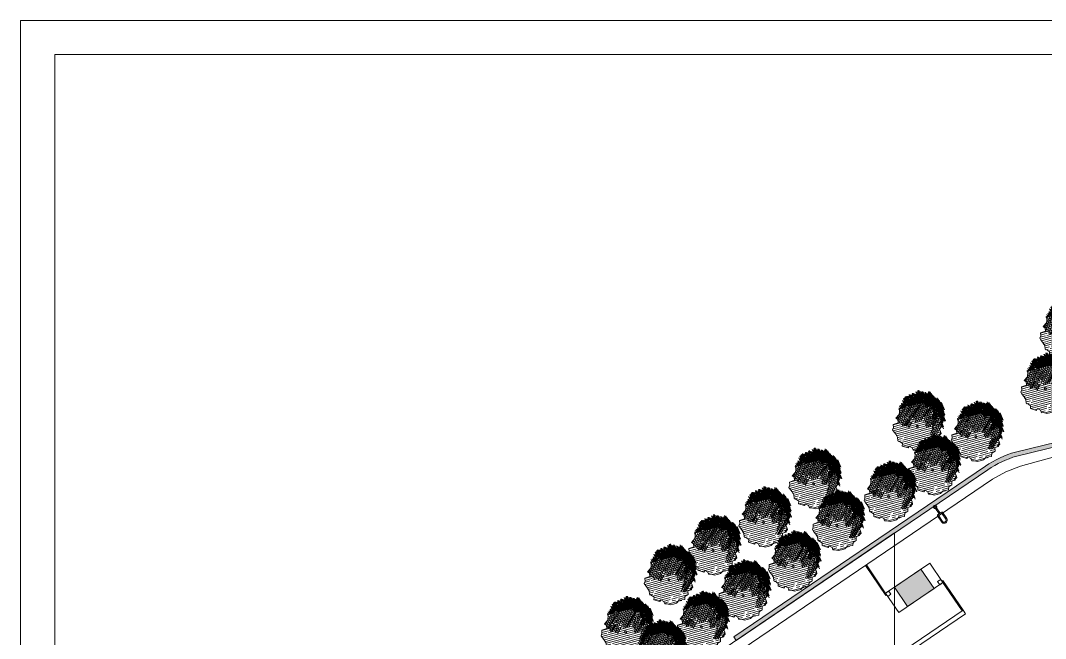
# Model space of a CAD drawing. Header units: metres. Extents: x -13933 to 152404, y -7861 to 21912.
# Drawn here: x 102431 to 112024, y 6814 to 12601 of the extents above; entities that cross this region are included whole.
import ezdxf

# ---------------------------------------------------------------- set-up
doc = ezdxf.new("R2010")
doc.units = ezdxf.units.M
doc.header["$LTSCALE"] = 100
doc.header["$MEASUREMENT"] = 0
doc.linetypes.add('HIDDEN', pattern=[0.375, 0.25, -0.125])
doc.layers.get('0').update_dxf_attribs({"color": 9, "lineweight": 9})
for name, color, linetype, lineweight in [('06B', 9, 'Continuous', 9), ('06D', 9, 'Continuous', 9), ('07K', 9, 'Continuous', 9), ('08-ağaç', 8, 'Continuous', 9), ('09', 9, 'Continuous', 9), ('31', 9, 'Continuous', 9), ('40', 9, 'Continuous', 9), ('40A', 9, 'Continuous', 9)]:
    doc.layers.add(name, color=color, linetype=linetype, lineweight=lineweight)
pattern_1 = [(318.3256213704028, (-1869.839884984593, 2163.739947958121), (0.1662241021318592, 0.1867338958798248), []), (48.32562137040253, (-1869.839884984593, 2163.739947958121), (-0.1867338958798248, 0.1662241021318592), [])]

# ---------------------------------------------------------------- blocks, each defined once
blk = doc.blocks.new('b-p-agac000')
at = {"color": 73, "lineweight": 13, "true_color": 0xa5cb34}
for p, q in [((-78.12998638624559, 167.9634537125603, -3.089316784e-07), (-88.13524574665063, 196.4783824961966, -3.616567052e-07)), ((73.71280805040878, -210.0810588171706, 3.884466816e-07), (-73.71280803030095, 210.081058812136, -3.884466816e-07)), ((93.60559321230105, -212.0688386292495, 3.904839635e-07), (-58.58065748471418, 221.6610592984536, -4.11496665e-07)), ((-155.2560300095967, 59.53298657995838, -9.86111086e-08), (-178.8916183581896, 126.894270316384, -2.231643038e-07)), ((-133.5605686107039, 52.40758900958645, -8.70742051e-08), (-164.0582561027113, 139.3258146768905, -2.477888194e-07)), ((-99.49011194866907, 10.0135309576468, -1.03244061e-08), (-139.7750084380721, 124.825243418603, -2.226149809e-07)), ((-80.04795581457583, 64.01657835274382, -1.134541645e-07), (-117.7259776076768, 171.3987135234802, -3.120072102e-07)), ((-85.79635557724396, 25.69294611693659, -4.095434e-08), (-117.2039285264924, 115.2043397848421, -2.064638059e-07)), ((-96.58496661081736, -107.679190898595, 2.105696231e-07), (-152.9399536847122, 52.93218272324739, -8.64060085e-08)), ((-37.06868974108948, -222.5936846977107, 4.214120565e-07), (-131.3820854685633, 46.1989251788771, -7.55941846e-08)), ((-101.1139008341692, 10.60110693709321, -1.1289869e-08), (-72.41889698205924, -71.17948124259055, 1.399250872e-07)), ((-85.79635557724396, 25.69294611693659, -4.095434e-08), (-50.59699529137143, -74.62501874719347, 1.445368261e-07)), ((-70.45082699120394, 94.368307748199, -1.713034263e-07), (-31.45505253789597, -16.76941466182725, 3.41938219e-08)), ((41.09146592314936, -171.8169672689517, 3.193333245e-07), (-41.76301535829407, 64.317805296378, -1.172875177e-07)), ((-113.3228687060429, -114.6828091137868, 2.251577274e-07), (-146.8988990820333, -18.99132471998819, 4.82210736e-08)), ((-41.97651850442197, -40.47954363031275, 7.96425524e-08), (-33.88305589494121, -63.54586338954796, 1.222929247e-07)), ((25.20624104409071, -181.250710354434, 3.384148084e-07), (-32.03261138999224, -18.12032570223709, 3.67814438e-08))]:
    blk.add_line(p, q, dxfattribs=at)
at = {"color": 65, "lineweight": 13}
for p, q in [((-23.18074221071583, 175.4780520730404, -3.277409763e-07), (-40.4581428202815, 224.7185400664345, -4.187882333e-07)), ((1.047917697615047, 161.133054316524, -3.028547982e-07), (-20.26149305286963, 221.8647467343082, -4.151496644e-07)), ((107.3748545903654, 76.92807672707859, -1.537098171e-07), (63.29423922247515, 202.557564784319, -3.860028092e-07)), ((-145.6708232129502, 141.6282797431773, -2.536843392e-07), (-154.5616876778644, 166.9671899179884, -3.005368048e-07)), ((-123.3192128078066, 132.6328631991495, -2.386897101e-07), (-137.2182091059148, 172.2449190350191, -3.119336843e-07)), ((-72.3075604375641, 96.66303642980206, -1.754567102e-07), (-105.0251631154242, 189.9080070360286, -3.478696808e-07)), ((-43.95105115461046, 70.55369430620958, -1.288178784e-07), (-76.41235447033395, 163.0682127969863, -2.998802194e-07)), ((85.28557282691037, -133.6502922400337, 2.438473441e-07), (-19.27053241878166, 164.3339779008573, -3.071352222e-07)), ((104.3388481930757, -133.2454752219328, 2.414606369e-07), (3.337131403331292, 154.6088091017944, -2.907912575e-07)), ((75.18590783344989, 59.25330565731711, -1.177522182e-07), (32.38864718212426, 181.2252406997359, -3.432822764e-07)), ((86.39642102853249, 82.00994747962324, -1.614681733e-07), (50.02984826839821, 185.6544608838581, -3.531102353e-07)), ((120.4969773315868, 94.23664261905144, -1.873521033e-07), (89.53450689043966, 182.4794970901759, -3.505159992e-07)), ((134.4074255941727, 109.2984872620116, -2.168401293e-07), (111.1483559754808, 175.5866955616586, -3.394091733e-07)), ((177.7528136299923, 40.47093057906605, -9.12139352e-08), (131.4934730371838, 172.3097731190694, -3.34988225e-07)), ((173.9101520309268, -3.284045063735901, -8.6713808e-09), (135.2463223777144, 106.907636404052, -2.124193686e-07)), ((188.1659776146945, 65.50001307927486, -1.391317068e-07), (155.5639316461834, 158.415647824742, -3.109357247e-07)), ((107.7787341328279, -88.34259118000483, 1.567955627e-07), (64.4329114428285, 35.19274221109264, -7.16252697e-08)), ((107.578090941465, 29.50458152269421, -6.46194867e-08), (74.4910724660469, 45.40351156028774, -9.16694688e-08)), ((144.4545338558891, -138.1618612018672, 2.47274819e-07), (81.81990390202265, 40.34645686848961, -8.27928424e-08)), ((162.0150890886012, -133.5028009607231, 2.370218784e-07), (87.6820021462845, 78.34604903052276, -1.546935064e-07)), ((188.653151658678, -100.0080434256317, 1.718126122e-07), (121.7850142397568, 90.56574532441738, -1.805644953e-07)), ((198.5176171183062, -18.70863402833746, 1.82109964e-08), (178.9256969447233, 37.12822042380614, -8.50331559e-08)), ((208.5990484723589, 7.265884187059419, -3.14549164e-08), (195.5287531769296, 44.51614687286745, -1.003318585e-07)), ((127.6717207375201, -145.0374831745714, 2.616262542e-07), (109.5185956613059, -93.30118600637795, 1.659641651e-07)), ((197.8076545574804, -71.39178341877124, 1.172620332e-07), (175.6795647579143, -8.326860716407463)), ((210.2888583249864, -52.25660057565983, 8.0242273e-08), (200.1733404362734, -23.42743573363041, 2.69362135e-08)), ((-183.5345670294191, -133.4060424144602, 2.663303416e-07), (-188.5844185531329, -119.0139960107299, 2.397189817e-07)), ((-154.6103743665342, -161.1332801115492, 3.159607148e-07), (-175.2725787098985, -102.2461222302081, 2.070764527e-07)), ((-127.1900915172504, -184.5743831020863, 3.57665886e-07), (-156.8185078974682, -100.1335746705848, 2.015320964e-07)), ((-54.60197437051684, -227.3304659513095, 4.318087058e-07), (-85.2983804448595, -139.8458935542145, 2.70046898e-07)), ((19.83422279621153, -220.6470290983307, 4.128980651e-07), (-2.706373127191909, -156.4064665390378, 2.941151843e-07)), ((109.336759803773, -147.4894931593793, 2.677982874e-07), (109.1474787484956, -146.9500433314719, 2.668008272e-07))]:
    blk.add_line(p, q, dxfattribs=at)
at = {"color": 59, "lineweight": 13, "true_color": 0x476119}
for p, q in [((64.15929851484107, 35.97253747050018, -7.30671364e-08), (-1.88152542158059, 224.1884879625184, -4.210845246e-07)), ((159.3379297261868, 145.3000105116966, -2.866138233e-07), (55.43612052948738, 195.226769437762, -3.715577745e-07)), ((67.35216140931735, 105.1006906939856, -2.03229862e-07), (-7.931962084131374, 141.2761174100858, -2.647776922e-07)), ((50.90865676888643, 70.80200229110379, -1.373800627e-07), (-7.293326881137908, 98.76914195218342, -1.849625495e-07)), ((66.88571961291309, 91.25812489459095, -1.771801863e-07), (-5.425969072227598, 126.0052411899029, -2.362979302e-07)), ((65.24270988108037, 77.98092196827857, -1.520924027e-07), (-0.4259593193986805, 109.5359434094185, -2.057792083e-07)), ((76.57114231948508, 114.7374980345401, -2.221239813e-07), (10.06270860896184, 146.6960419961237, -2.764973285e-07)), ((55.98276555818011, 138.6972971951196, -2.653868267e-07), (14.75882348243176, 158.5061709127469, -2.990890745e-07)), ((138.8799088995278, 112.9303721024975, -2.240460543e-07), (19.45493833578803, 170.3162998343978, -3.216808206e-07)), ((148.3151078293653, 122.463282624129, -2.427634065e-07), (27.68222807979182, 180.4296333060065, -3.413856878e-07)), ((153.8335870657669, 133.8782501294619, -2.646828363e-07), (49.18734168977681, 184.1627245382104, -3.502353943e-07)), ((129.0829565286287, 103.5712907990033, -2.056244501e-07), (72.22690897693101, 130.8916830222402, -2.521065793e-07)), ((77.74962560676067, 100.1045150407193, -1.947295125e-07), (112.4534156068854, 83.42869610958915, -1.663577539e-07)), ((114.9998831467499, 96.27177068236273, -1.90706924e-07), (81.43108174590598, 112.4022064092922, -2.181507833e-07)), ((186.631607005994, 75.91808996808213, -1.585760898e-07), (131.4177545185696, 102.449376808299, -2.037156579e-07)), ((185.4646126526393, 90.54555230197184, -1.859611659e-07), (139.9689884134422, 112.4070490527319, -2.231556875e-07)), ((176.2604397428469, 109.0350289601807, -2.19916962e-07), (148.520222328433, 122.3647213072243, -2.425957171e-07)), ((183.4223048236338, 119.6603188717701, -2.404928571e-07), (157.0714562233072, 132.3223935566875, -2.620357467e-07)), ((36.73619086509571, 49.47873719193631, -9.61046079e-08), (-19.41933636268077, 76.46251631704398, -1.420140334e-07)), ((38.10110715314368, 62.88956921839307, -1.214197442e-07), (-13.9920437977169, 87.92130069294909, -1.64008012e-07)), ((205.4253448348565, -59.71294989560266, 9.466765199999999e-08), (29.32905142754753, 24.90460642110848, -4.92982238e-08)), ((198.4396327926966, -70.42288463381409, 1.153875593e-07), (33.78973686488316, 8.694464023453838, -1.92204214e-08)), ((219.3967689191806, -38.29308043929887, 5.32278373e-08), (49.73893000162644, 43.2306782951113, -8.54743403e-08)), ((212.4110568770193, -49.00301516745093, 7.39477446e-08), (57.26559958946745, 25.54727328236913, -5.28899712e-08)), ((192.714553087861, 2.661621931976693, -2.14479801e-08), (59.93928936666779, 66.46261477234985, -1.299971537e-07)), ((172.0133786074686, 26.67562248210161, -6.48030422e-08), (69.44401169768389, 75.96211802774559, -1.486576677e-07)), ((208.8027847521386, 23.06432583125498, -6.11572185e-08), (73.83366182667376, 87.91950896160743, -1.714999612e-07)), ((179.5301984790916, -128.7142190478378, 2.26529448e-07), (108.864825291853, 72.68166909819593, -1.458580718e-07)), ((211.7803086289991, -20.56652929765332, 2.05700607e-08), (113.1660468614602, 26.81946439894819, -6.00511057e-08)), ((200.3944418489613, 41.17139134567985, -9.44623914e-08), (115.5529317824897, 81.93932074279729, -1.638237735e-07)), ((186.6452648409816, 61.84482732628129, -1.321339131e-07), (123.0965515638876, 92.38117036407677, -1.840875686e-07)), ((209.0065318809517, 8.899721753761696, -3.45596362e-08), (175.766599730018, 24.87212967518027, -6.17346315e-08)), ((210.467934918587, -5.869209448473339, -6.933869000000001e-09), (194.9643787762281, 1.580538673410043, -1.96086561e-08)), ((45.51945162326155, -109.4754810981954, 2.018171836e-07), (-2.085341653495561, -86.60048925422161, 1.628983307e-07)), ((52.65546665301517, -98.83776974953764, 1.812201551e-07), (10.01701317159895, -78.34919688761111, 1.463614867e-07)), ((154.6512931853518, -133.781968658091, 2.381748772e-07), (36.02365774982464, -76.77917534102963, 1.411919647e-07)), ((185.9490713003412, -78.48763642525155, 1.316070285e-07), (44.9126231152477, -10.71699025220187, 1.6304001e-08)), ((128.4861363103977, -93.0757227941038, 1.639217766e-07), (47.65272411852492, -54.233759249351, 9.78371773e-08)), ((174.0580088722112, -129.0405580337115, 2.27609645e-07), (50.30881265585631, -69.57675914629326, 1.264396484e-07)), ((172.3567581237511, -86.02297598262743, 1.46925771e-07), (54.7947472900065, -29.5322351621544, 5.08140499e-08)), ((186.5133617310508, -106.8921880694703, 1.849303805e-07), (88.03582452940901, -59.57189309467832, 1.044209921e-07)), ((187.1654364445523, -121.2722219130006, 2.118944889e-07), (131.1446345177071, -94.35318079777537, 1.660952069e-07)), ((191.1553759308896, -76.57422719829593, 1.275674538e-07), (172.3463041060153, -85.94891627078724, 1.467875067e-07)), ((9.447690773836802, -190.6092250797271, 3.573441291e-07), (-107.3939872100702, -134.4646176133097, 2.618213093e-07)), ((39.95709045996628, -219.3362609172691, 4.087178139e-07), (-105.7983637571204, -149.2980442548345, 2.895568071e-07)), ((22.54045053187292, -182.8338407626441, 3.416169814e-07), (-105.5760097279009, -121.2714899733702, 2.36876569e-07)), ((16.37618671020318, -222.0718962467057, 4.158704776e-07), (-102.6273386216708, -164.8884808245475, 3.185802599e-07)), ((1.044426667194054, -158.4379002389731, 2.976120975e-07), (-59.06858897295169, -129.5524740487733, 2.484672645e-07)), ((48.72597004794952, -167.2830721586546, 3.10162686e-07), (-11.41820263519039, -138.3826744396618, 2.609923808e-07)), ((81.49771738989803, -140.8304092152775, 2.576618888e-07), (2.583792040741537, -102.910794941548, 1.93146548e-07)), ((82.78980207325804, -155.5179797964993, 2.851492313e-07), (7.252925755096657, -119.2211006288733, 2.233947654e-07)), ((35.6332102899105, -175.0584564656783, 3.258898337e-07), (10.93109896343085, -163.1886308249956, 3.056948539e-07)), ((98.20515796244, -176.9920458509176, 3.24182922e-07), (19.64087588057882, -139.2404416809757, 2.599534288e-07)), ((64.17172996984883, -202.8384476778751, 3.75652244e-07), (26.95283933580213, -184.9540759702519, 3.452242886e-07)), ((102.8686808976272, -207.3663552232374, 3.808575631e-07), (43.0364651440541, -178.6158586189602, 3.319422954e-07)), ((95.38281956531864, -133.4357602414089, 2.425825132e-07), (48.34040624254996, -110.8310024415052, 2.041234287e-07)), ((103.7805359312057, -193.7378188253467, 3.551720309e-07), (51.0569069242294, -168.4031308486628, 3.120683216e-07)), ((103.6810253201358, -123.3565032287304, 2.229356228e-07), (60.18462567302775, -102.4556712262751, 1.873755486e-07)), ((121.3002449057458, -145.8895669297679, 2.637710616e-07), (113.0518822391939, -141.9260746880532, 2.570276899e-07)), ((-39.40490771829355, -223.4014386149742, 4.231291878e-07), (-84.27189999879775, -201.8420112709922, 3.864485984e-07)), ((63.57085963212011, -216.6164180586417, 4.01592019e-07), (13.45538529113692, -192.5349971039362, 3.606205822e-07))]:
    blk.add_line(p, q, dxfattribs=at)
at = {"color": 63, "lineweight": 13, "true_color": 0xb6d685}
for p, q in [((-147.2825458764913, -17.89793371756241, 4.61993582e-08), (-196.5397569246546, 122.4848209010266, -2.133729017e-07)), ((-207.3408237349475, -10.85181722249836, 3.80854227e-08), (-220.2274784998996, 25.87507149865706, -2.9823784e-08)), ((-183.3761436542729, -24.44447280937857, 6.15804958e-08), (-204.5207722316438, 35.81759137898043, -4.98460126e-08)), ((-163.6176562794993, -26.0495044324267, 6.29100638e-08), (-204.3116245922094, 89.92806017456095, -1.515362093e-07)), ((-190.4774156669576, -113.6189657641065, 2.297433961e-07), (-227.2472911002595, -8.8250416906827, 3.59760365e-08)), ((-184.3582016296423, -76.35215160512017, 1.591976624e-07), (-195.3673647292366, -44.97610316223799, 1.011823326e-07)), ((-159.4823079355439, -92.54176053214144, 1.874945862e-07), (-177.2982268238221, -41.76649922077049, 9.36094836e-08))]:
    blk.add_line(p, q, dxfattribs=at)
at = {"color": 252, "lineweight": 13, "true_color": 0x858585}
for p, q in [((151.2245771650719, 182.8050042881296, -3.563924401e-07), (134.8335648928754, 174.6355079255659, -3.396432818e-07)), ((160.5455472629648, 181.379366624025, -3.545091795e-07), (146.1269542553476, 174.1929500091213, -3.397755381e-07)), ((157.1047321550111, 173.5930871689651, -3.395852867e-07), (150.096886559033, 170.1002846282037, -3.324243186e-07)), ((177.5232562814708, 177.6986165522077, -3.490420632e-07), (152.6491882374859, 165.3010534957168, -3.236244931e-07)), ((169.9293288405635, 167.8423712223448, -3.298743119999999e-07), (155.2014899159403, 160.5018223732892, -3.148246676e-07)), ((186.0326728557978, 169.7971580196975, -3.349216211e-07), (157.7537916346293, 155.7025912458299, -3.060248421e-07)), ((183.5933115339372, 162.5100163077994, -3.21021064e-07), (160.3060932929671, 150.9033601083151, -2.972250166e-07)), ((204.0255906109524, 160.5510694472285, -3.190840006e-07), (166.9104588750371, 142.0523990859033, -2.811578978e-07)), ((191.3152628142212, 160.2874066112461, -3.175038457e-07), (168.004875457444, 148.6692026266279, -2.936841229e-07)), ((204.9792454874798, 154.955051706759, -3.086505977e-07), (172.8479391561326, 138.9403855337558, -2.758172175e-07)), ((200.1885495976734, 146.4959738946611, -2.92347329e-07), (175.2694709954156, 134.0759769873188, -2.668837648e-07)), ((231.1229653707094, 155.8427621548883, -3.12549771e-07), (177.6910028548184, 129.2115684459135, -2.579503122e-07)), ((227.8771280413784, 148.1536621738483, -2.978251162e-07), (181.6569321627365, 125.1169079389809, -2.505950023e-07)), ((228.5867814263795, 142.4360308779131, -2.871423803e-07), (185.6232790503636, 121.0224555580615, -2.432401191e-07)), ((247.2135796342802, 145.6485404776005, -2.947682815e-07), (185.75751069541, 115.0180264853399, -2.319693883e-07)), ((199.2604128249412, 115.676718805726, -2.343594355e-07), (187.3771302119625, 109.7539342651984, -2.222165014e-07)), ((266.1716194537585, 130.8115958949889, -2.685079355e-07), (187.4497272008928, 91.57556820636856, -1.880659582e-07)), ((274.7039727572963, 122.9221230048191, -2.544119716e-07), (187.5354314953423, 79.47617420922143, -1.653387848e-07)), ((270.5125286207127, 126.9036457252405, -2.61535452e-07), (189.4362693882824, 86.49417052836979, -1.786876645e-07)), ((254.6284834628838, 137.2013778320793, -2.795290646e-07), (189.798735677886, 104.8893778619913, -2.132827772e-07)), ((261.677056584759, 134.6429630294413, -2.753234079e-07), (192.2203411035764, 100.0248214487266, -2.043490529e-07)), ((274.6304390106831, 110.7428089958444, -2.315210404e-07), (192.7494701864561, 69.93225596663724, -1.478509603e-07)), ((270.914624558804, 114.9621300494269, -2.391319302e-07), (192.9654901299582, 76.111255052864, -1.594795957e-07)), ((273.9841185932921, 98.27801059063788, -2.08044807e-07), (196.9561225547876, 59.88624308678009, -1.293337379e-07)), ((252.2045121880394, 142.0647550775036, -2.884603713e-07), (206.8321405333263, 119.4505675852433, -2.420966066e-07)), ((273.5184666595829, 104.1172554520981, -2.189768759e-07), (256.3271201490206, 95.54886195855109, -2.014098959e-07)), ((245.9812479776345, 90.39234304322744, -1.908379649e-07), (192.1450366206074, 63.55966641040941, -1.358254244e-07)), ((280.8249779566046, 95.61625308031981, -2.036272448e-07), (196.226672307025, 53.45134358753494, -1.171804537e-07)), ((291.5113844147373, 94.87116688465977, -2.031392555e-07), (199.1998145490448, 48.86186492786219, -1.088106642e-07)), ((290.5839716328846, 88.33760023586402, -1.907836832e-07), (202.3828032678736, 44.37697651991912, -1.006553063e-07)), ((288.8411426386317, 81.39761942266522, -1.775948778e-07), (207.2980135411548, 40.75545013480732, -9.42700193e-08)), ((280.187163560401, 71.01303040199892, -1.573439127e-07), (209.091054445623, 35.57779343143957, -8.469434300000002e-08)), ((301.2256055546197, 45.07087552318954, -1.103946756e-07), (212.1881680226346, 0.6934442369092721, -1.94117569e-08)), ((306.9020083774856, 60.04273322753906, -1.390108994e-07), (212.9653572325915, 13.22346935674468, -4.30217185e-08)), ((301.649551579183, 39.21084390015458, -9.94199895e-08), (213.1001170704855, -4.923360260108893, -8.9357368e-09)), ((290.1770376909277, 69.92078330261175, -1.561441717e-07), (213.347004226748, 31.62768293321606, -7.76353906e-08)), ((273.4822002047236, 49.45719265191218, -1.162687588e-07), (214.3614784935271, 19.99064647157829, -5.58562405e-08)), ((303.8078205768135, 52.42921738354961, -1.244412077e-07), (214.4607058889684, 7.897438927645999, -3.31418454e-08)), ((298.6982174587291, 31.66852820462882, -8.49962729e-08), (215.372292911206, -9.862209794469164)), ((299.6372029694903, 68.56452234077622, -1.544031476e-07), (215.5850250728705, 26.67181011523608, -6.85144172e-08)), ((319.6602053877083, 29.97359521656618, -8.36004927e-08), (219.0834923469913, -20.15516293156325, 1.91738364e-08)), ((320.4030586405468, 36.41517494526379, -9.57674727e-08), (219.4275055001999, -13.9123703406276, 7.4144111e-09)), ((314.952921255838, 21.55609090750368, -6.73824583e-08), (219.7483230021127, -25.89513447595819, 2.99023745e-08)), ((334.037525453324, 18.92544515086192, -6.40682732e-08), (220.6050831181594, -37.61077775495579, 5.18426847e-08)), ((335.2915456070827, 13.47913340613631, -5.39417986e-08), (221.9278571130635, -43.02282168037782, 6.18989033e-08)), ((325.1273548952595, 20.55583071815454, -6.63713095e-08), (222.5147355880574, -30.58764991556636, 3.84834107e-08)), ((336.4118627249657, 7.966182316108098, -4.36786994e-08), (225.9105236063086, -47.10914015834529, 6.92371103e-08)), ((305.6803821938913, 65.5051905549324, -1.491704758e-07), (281.9470046774993, 53.67616268405546, -1.249185205e-07)), ((322.9428737924463, -95.88824951549431, 1.526109147e-07), (107.8717509578258, -203.0825291333833, 3.723813734e-07)), ((312.8348398082366, -70.56956727185134, 1.059003339e-07), (173.8194430949326, -139.8566714924756, 2.479532376e-07)), ((318.8517769178478, -61.49931467848947, 8.83440305e-08), (175.7806021047276, -132.8078721261056, 2.345413316e-07)), ((319.8139378356807, -79.23375671219002, 1.215845323e-07), (178.0085747376302, -149.9114169192042, 2.664883635e-07)), ((312.8896667345442, -76.61357270490808, 1.172522044e-07), (178.214498698934, -143.7374497963388, 2.548700447e-07)), ((324.2440206886488, -83.09707697316738, 1.284655468e-07), (182.8741674971694, -153.557673325621, 2.729243522e-07)), ((333.9477532023943, -84.33194083381095, 1.299576817e-07), (184.4904089994713, -158.8234491818093, 2.82680691e-07)), ((320.593057563495, -18.1321141782766, 6.7094351e-09), (191.6454909383741, -82.40127932739307, 1.384745251e-07)), ((328.6007161841001, -20.21232357287445, 9.9347033e-09), (195.2184517301473, -86.69180052943814, 1.4623139e-07)), ((324.3351141301653, -34.48101961609645, 3.71093001e-08), (195.7477985766148, -98.57063088202848, 1.685062675e-07)), ((329.0841041711785, -26.04272854545634, 2.08486486e-08), (195.7643985004761, -92.49102536468232, 1.570814095e-07)), ((321.5220186738385, -48.02576721649494, 6.27996528e-08), (196.0211590640159, -110.5770482138581, 1.910427248e-07)), ((308.4248357053628, -48.48224378155172, 6.47751158e-08), (197.2134262517356, -103.9114746489271, 1.78416511e-07)), ((322.1899662301614, -53.76418527400637, 7.35250059e-08), (198.0493334132101, -115.6375113036894, 2.003781299e-07)), ((255.4403617169286, -44.53374380611313, 6.18778316e-08), (200.4454405577869, -71.94393666635406, 1.180743999e-07)), ((249.9948292576592, -41.17653698990578, 5.60344544e-08), (210.1411012463388, -61.04015979960968, 9.67589922e-08)), ((314.9830543958408, -8.785549833359253, -1.03737731e-08), (253.2858025379508, -39.5362725656989, 5.26715728e-08)), ((327.3659689431093, -8.68507405587734, -1.16193608e-08), (260.2692784272702, -42.12694812748085, 5.69434023e-08)), ((315.7962283185989, -111.592895536455, 1.827295062e-07), (58.46611883619917, -239.8496105535393, 4.456823166e-07)), ((300.7342039484239, -125.1713387228836, 2.095285334e-07), (66.15276889998204, -242.0898148392142, 4.492356074e-07)), ((292.4373590807998, -135.377927347246, 2.294145609e-07), (74.25424292350655, -244.1232654137857, 4.523650104e-07)), ((97.11195712205809, -135.5893692663951, 2.46481526e-07), (83.6587761127201, -142.2946118159885, 2.602286609e-07)), ((108.7686183805796, -135.8508677103262, 2.459780603e-07), (85.16035847091844, -147.6175353065289, 2.701021642e-07)), ((100.9879993422611, -151.8714944825897, 2.767444777e-07), (86.5228576636204, -159.0811115756627, 2.915256849e-07)), ((116.6507974090695, -150.1362815946337, 2.721473406e-07), (87.58077723254101, -164.6251624323089, 3.01852545e-07)), ((111.061647216104, -140.7793238488124, 2.550428238e-07), (88.64679066390381, -151.9511835035209, 2.779474483e-07)), ((128.4711653224978, -150.3161864791396, 2.714765912e-07), (95.5884358330295, -166.7053718319345, 3.050778132e-07)), ((150.0420208105496, -145.6363199601313, 2.608423047e-07), (101.4084665405899, -169.8759238025152, 3.105385094e-07)), ((329.9661427467378, -98.4590917052381, 1.568420817e-07), (102.1108002475143, -212.0251947424749, 3.896760971e-07)), ((278.786135459441, -148.2532088474021, 2.547719611e-07), (103.1694939806781, -235.7828554225089, 4.342258522e-07)), ((147.1080607782016, -165.3126399767876, 2.980640583e-07), (107.1238705502634, -185.2412868870466, 3.38921909e-07)), ((173.8586636826279, -139.837123443781, 2.4791316e-07), (107.4516457448742, -172.9352556034453, 3.157711811e-07)), ((148.2671281584305, -170.8062774214002, 3.082875605e-07), (107.8335239352658, -190.9589181880117, 3.496046449e-07)), ((142.937855349743, -179.5337890831364, 3.251411741e-07), (108.8288847008211, -196.5341491669038, 3.599954307e-07)), ((272.6977714996639, -157.3590615300836, 2.724012521e-07), (110.337766613574, -238.2814258642684, 4.383088471e-07)), ((277.5100945485189, -167.103200140467, 2.902995698e-07), (112.3620272303349, -249.4151715172655, 4.590561468e-07)), ((175.379678685266, -145.1503614404759, 2.57766806e-07), (113.893665068908, -175.7958002565571, 3.205962981e-07)), ((270.4935436225264, -164.5290096183813, 2.86061538e-07), (118.6728384836402, -240.1984481852775, 4.41199548e-07)), ((268.7132617900744, -177.5589893146254, 3.1069651e-07), (124.0185505093206, -249.676738719628, 4.585528221e-07)), ((179.942723693182, -161.0900754104467, 2.873277439e-07), (147.3644336491284, -177.3275241608891, 3.206178744e-07)), ((178.4217086905439, -155.7768374238101, 2.774740979e-07), (149.803765339285, -170.0403972195825, 3.067173476e-07)), ((176.9006936677891, -150.4635994371722, 2.67620452e-07), (152.2430970294401, -162.753270283305, 2.928168207e-07)), ((172.3376487001049, -134.5238854370269, 2.380595141e-07), (153.856662480731, -143.7350523240806, 2.569443126e-07)), ((257.8925076930274, -189.0235275506016, 3.331615945e-07), (155.696464579062, -239.9593811375653, 4.375906363e-07)), ((39.85958414906345, -224.8380248352834, 4.190638254e-07), (-6.092184601207554, -247.7409914655851, 4.660196471e-07)), ((31.61921842340817, -222.8737997165634, 4.160763489e-07), (4.527169784673606, -236.3768335161534, 4.437603629e-07)), ((20.61399446475698, -222.2876163589361, 4.159141433e-07), (6.480627991379879, -229.3318723054734, 4.303563259e-07)), ((63.26093339990184, -219.2458161215094, 4.065590485e-07), (11.14226467883854, -245.2224469110454, 4.598165179e-07)), ((72.59598107173224, -220.6644373580173, 4.084279241e-07), (44.15880632257322, -234.8378996873773, 4.374864553e-07)), ((91.29848922865496, -217.4141929239559, 4.007246587e-07), (51.14730554007838, -237.4260715763005, 4.417531517e-07)), ((101.1038667731671, -236.812391235846, 4.363366136e-07), (63.12555426825857, -255.741282271473, 4.751447579e-07)), ((104.426592311247, -241.2276329822049, 4.443491814e-07), (67.97928708414402, -259.3934498107135, 4.815928656e-07)), ((85.4067006125726, -214.2794060438137, 3.953372884e-07), (76.32586512526032, -218.8054140270506, 4.046165415e-07)), ((238.090508662384, -211.036137513908, 3.762127544e-07), (171.5679686602496, -244.1918474051814, 4.441888218e-07)), ((238.8332882483534, -204.5944099535845, 3.640455029e-07), (174.7643374390158, -236.5272186558603, 4.295143697e-07))]:
    blk.add_line(p, q, dxfattribs=at)
at = {"color": 63, "lineweight": 13}
for p, q in [((-79.81345404871973, 63.99947963494125, -1.134420495e-07), (-47.07171891198814, -29.31426843945046, 5.90980928e-08)), ((-129.5193115808622, -123.2295815861722, 2.425991738e-07), (-153.7833452428196, -54.07723158072005, 1.14734239e-07)), ((-20.56812466809206, -214.9136573396736, 4.055732497e-07), (-72.00995125340559, -68.30476157626654, 1.344886533e-07)), ((-16.96055224580486, -170.4886787252501, 3.217918381e-07), (-50.59699529137143, -74.62501874719347, 1.445368261e-07)), ((-44.51194560411241, -37.26083672000787, 7.3811056e-08), (-46.36019709322136, -31.99333108797255, 6.40712675e-08)), ((-3.475241581887528, -154.2151960652885, 2.900634543e-07), (-33.60102598999656, -68.35689200855232, 1.313086694e-07)), ((-115.7057357635567, -162.5981894676522, 3.153930048e-07), (-122.3449395489646, -143.6764986853576, 2.804061858e-07)), ((-107.8324798723901, -185.0369210471716, 3.568829462e-07), (-114.2479478899186, -166.7528759890756, 3.230751548e-07)), ((-96.652277537786, -162.1938934686521, 3.130072611e-07), (-103.2854726450765, -143.2893274022972, 2.780521062e-07)), ((-88.76927963518392, -184.6603901107028, 3.545485410000001e-07), (-95.22622630651459, -166.2581308582128, 3.205221676e-07)), ((-89.62340206133379, -127.5196079755751, 2.472551968e-07), (-93.71314826184393, -115.863855993318, 2.257033339e-07)), ((-77.6376913458822, -216.3853495595493, 4.132090185e-07), (-88.23442683660251, -186.1847172371406, 3.573670712e-07)), ((-0.7071856631664559, -216.8106755090106, 4.074427104e-07), (-14.26292273818835, -178.176906794203, 3.360076208e-07)), ((56.62045435632609, -216.0744909494617, 4.011669191e-07), (43.34098949891486, -178.2280960688975, 3.311877093e-07))]:
    blk.add_line(p, q, dxfattribs=at)
at = {"color": 250, "lineweight": 13}
for p, q in [((199.3260683054017, 42.853459558979, -9.75317812e-08), (199.2604503756156, 42.82075473665936, -9.74647296e-08)), ((77.12875009802521, -212.3339136895164, 3.92388218e-07), (75.67246705743166, -213.0597443138824, 3.93876321e-07))]:
    blk.add_line(p, q, dxfattribs=at)
at = {"color": 63}
blk.add_line((36.88521811345418, -214.5357248237008, 3.999598781e-07), (26.10273775840324, -183.8057199170125, 3.431391038e-07), dxfattribs=at)
at = {"lineweight": 13, "elevation": 2.208249212e-07, "flags": 128}
blk.add_lwpolyline([(-184.6740432308506, -109.1361032878234), (-211.5415416568096, -87.0371429007366), (-223.4281961113331, -57.77187787362636), (-231.5610578927052, -30.1893511585382), (-225.2655436788133, 0.9897368794932844), (-227.7588570257911, 22.57681356682915), (-206.2208458895955, 32.00907299161663), (-192.7988535205019, 62.07712600544183), (-209.1307146071529, 69.74063974614836), (-195.5882641207921, 126.4706740354817), (-171.4035539065182, 127.0842435532195), (-160.575328527973, 145.1304133100405), (-147.516457513468, 170.5040280581674), (-116.0308642393953, 175.8265822729867), (-92.26283755836049, 192.5854001821121), (-71.31439821162348, 212.3431446526113), (-50.72908023959172, 227.4064508523807), (-26.52664051413595, 221.0726571328345), (0.6502889251030866, 224.508580002785), (19.89063030394173, 179.1124848127731), (49.12633186295714, 184.054700938192), (60.69827307619126, 204.5439006274512), (97.89407632302463, 176.0830683779761), (147.9585174256426, 174.1211759063095), (170.0005884649363, 132.6742757013096), (185.5887337168984, 122.567732033195), (186.6464045189758, 75.25616907151489), (193.2741050594369, 49.73494571877491), (213.3949614760481, 26.49548379962145), (208.5695341296159, 7.147543976678933), (217.8622933303457, -34.13884602348444), (218.4694664280935, -51.4109360325816), (186.4663513282939, -74.19492691328414), (192.403011715805, -122.9982367241955), (141.4574254440624, -143.1938640001819), (108.6576624421577, -147.5803116593259), (120.0576018759675, -132.9115054068614), (80.87431817907199, -133.744016332371), (83.38447454032574, -162.2778261558113), (102.5533960666711, -179.8861131172045), (104.2843775708679, -196.9682263582825), (96.65722054386423, -220.2653611712678), (80.13562822695384, -211.4748776049262), (60.27566652754178, -217.1486771067354), (39.29202458434303, -223.013211695728), (2.167384804332685, -222.3386710717547), (-12.48579673429776, -210.915810926251), (-33.83256005220319, -221.4747837910017), (-53.50127391320857, -228.2752967478602), (-67.03077524828404, -216.6617015252356), (-77.34147878098447, -217.2464346262325), (-89.6087277357248, -185.7297612356833), (-123.7234188198214, -189.1802305168982), (-144.6058487650851, -161.4356769485934), (-173.6680319566439, -160.5572432666344), (-184.6740432308506, -109.1361032878234)], close=True, dxfattribs=at)
at = {"color": 65, "lineweight": 13}
blk.add_circle((2.0112202e-08, -5.0320523e-09), 10.27216285053636, dxfattribs=at)
blk = doc.blocks.new('p-metro sınırı')
at = {"layer": '06D', "lineweight": 13}
h = blk.add_hatch(dxfattribs=at)
h.set_pattern_fill('ANSI37', color=251, scale=1.999999999999999, angle=273.3256213704026, style=0)
h.set_pattern_definition(pattern_1)
h.paths.add_polyline_path([(-26.72622063249537, 7.264268113299633), (-29.07547522016125, 4.304341011680548), (-31.66028348548605, 6.355868792161687), (-30.53643430460898, 7.771854807622617)])
h = blk.add_hatch(dxfattribs=at)
h.set_pattern_fill('ANSI37', color=251, scale=1.999999999999999, angle=273.3256213704026, style=0)
h.set_pattern_definition(pattern_1)
h.paths.add_polyline_path([(-21.32480408012566, 6.544705534353397), (-18.84669670712833, 6.214578557759861), (-19.11079829174537, 4.232092653400624), (-21.58890566858395, 4.562219633720244)])
h = blk.add_hatch(dxfattribs=at)
h.set_pattern_fill('ANSI37', color=251, scale=1.999999999999999, angle=273.3256213704026, style=0)
h.set_pattern_definition(pattern_1)
h.paths.add_polyline_path([(30.40632165136106, -8.750290866941327), (27.66940287285229, -6.411681691184754), (25.7855001820717, -8.616451156325637), (28.5224187899737, -10.95506049133939)])
h = blk.add_hatch(dxfattribs=at)
h.set_pattern_fill('ANSI37', color=251, scale=1.999999999999999, angle=273.3256213704026, style=0)
h.set_pattern_definition([(280.8870596162154, (20.34116317977941, -19.70341300405573), (0.2455003488232422, 0.0472184151329379), []), (10.88705961621556, (20.34116317977941, -19.70341300405573), (-0.0472184151329379, 0.245500348823242), [])])
h.paths.add_polyline_path([(24.59864455548859, -19.7034129882237), (26.93723688484193, -16.96647984813853), (22.67975548812024, -13.32864363770989), (20.34116317081453, -16.06557678803813)])
at = {"layer": '06D', "linetype": 'HIDDEN'}
for p, q in [((-27.15074720670191, -23.80567437224136), (-28.88651999359672, -24.28221695404511)), ((-27.17873010103358, -23.85483693703975), (-28.83735742891406, -24.3101998455827)), ((-27.17873010103358, -23.85483693703975), (-24.91286698204931, -32.10808377712977)), ((-27.15074720670191, -23.80567437224136), (-24.87429425277469, -32.09749394189624)), ((-28.88651998789237, -24.28221695404511), (-30.62229277659265, -24.75875953491732)), ((-30.62229277659265, -24.75875953491732), (-28.34583982260574, -33.05057910457299)), ((-28.91450288501858, -24.33137951791332), (-30.57313020952279, -24.78674242738601)), ((-30.57313020952279, -24.78674242738601), (-28.30726709373948, -33.03998926840734)), ((-28.91450288501858, -24.33137951791332), (-26.64863976603351, -32.58462635800288)), ((-28.88651999359672, -24.28221695404511), (-26.61006704013516, -32.5740365246312)), ((-28.88651998789237, -24.28221695404511), (-26.61006703600288, -32.57403652369942)), ((-28.83735742891406, -24.3101998455827), (-26.57149431109383, -32.56344668753445)), ((-25.1389996058424, -32.17016668617691), (-27.16162744787312, -24.80288720596593)), ((-24.98519084852854, -32.12793971784459), (-27.0078186935275, -24.7606602376319)), ((-28.23494322877389, -33.02013332862373), (-30.25757107080381, -25.6528538465501)), ((-28.08113447256665, -32.97790636029106), (-30.10376231541091, -25.61062688194261)), ((-28.73771049769131, -25.86115316953465), (-29.94405505683995, -26.19234752748127)), ((-26.87477238790553, -32.64670926611927), (-28.89740023127524, -25.27942978590693)), ((-26.72096363140691, -32.60448229964868), (-28.74359147588234, -25.23720281850547)), ((-26.49917044583674, -32.54359074775186), (-28.52179828792634, -25.17631126753986)), ((-26.34536168997931, -32.50136377848696), (-28.36798953311518, -25.13408430106949)), ((-27.00193771498789, -25.38461058959376), (-28.20828227384436, -25.71580494660896)), ((-26.97546297271038, -25.48104236833717), (-28.18180768674893, -25.812236768194)), ((-26.94898823008407, -25.57747414708092), (-28.15533309435727, -25.90866858977779)), ((-26.92251348606078, -25.67390592675702), (-28.12885850877478, -26.00510041229473)), ((-26.89603874587977, -25.77033770736273), (-28.10238392290148, -26.10153223481086)), ((-28.71123575477418, -25.95758494827896), (-29.91758046875521, -26.28877934906598)), ((-28.68476101278748, -26.05401672795415), (-29.89110587816707, -26.38521116878803)), ((-28.65828626882262, -26.15044850669768), (-29.86463129171193, -26.48164299316659)), ((-28.63181152986328, -26.24688028823641), (-29.83815670368448, -26.5780748147522)), ((-28.56562475638975, -26.4879597555846), (-29.77197023626661, -26.81915436591919)), ((-28.49546668643552, -26.74350397009471), (-29.70181257597847, -27.07469869405031)), ((-29.63108992489276, -26.57307359669358), (-29.57814109459219, -26.76593733299581)), ((-29.29357838223224, -26.48041313700356), (-29.24062955257205, -26.67327687889395)), ((-28.95606684224913, -26.38775268290203), (-28.90311801142548, -26.58061642199766)), ((-26.82985197252094, -26.0114171737805), (-28.03619745332947, -26.34261178504732)), ((-26.75969390472074, -26.26696139015303), (-27.96603979245992, -26.59815611224587)), ((-26.68953583942494, -26.52250560466177), (-27.89588213665411, -26.85370044130809)), ((-27.89531714282885, -26.09653101582092), (-27.84236831200451, -26.28939475119138)), ((-26.61937777110074, -26.77804982103464), (-27.82572447712301, -27.10924476850744)), ((-27.55780559888751, -26.00387055613123), (-27.50485676940253, -26.19673429708973)), ((-27.22029405931301, -25.91121010202915), (-27.16734522843002, -26.10407384112523)), ((-26.01984471274784, -27.26883964147373), (-23.74761629936938, -26.64501844067138)), ((-22.43457460572245, -31.42768836114568), (-23.74761835002539, -26.6450190050532)), ((-28.42530862422427, -26.99904818460311), (-29.63165491877555, -27.33024302125023)), ((-28.35515055427061, -27.25459240283818), (-29.56149725976832, -27.5857873484498)), ((-28.28312314371533, -27.51688899751764), (-29.48948523157787, -27.84808609262063)), ((-26.54735036037164, -27.04034641664475), (-27.75371244712665, -27.37154351268021)), ((-26.02340957080015, -27.26981834508433), (-24.71036557620346, -32.05248863156942)), ((-25.94306852272678, -27.54849195294184), (-23.67084010894132, -26.92467075213802)), ((-25.86629232968017, -27.82814426347613), (-23.59406380425162, -27.20432303193923)), ((-25.78951614163782, -28.10779658053082), (-23.51728749909625, -27.48397531453532)), ((-25.71273994824128, -28.38744889106624), (-23.44051119504729, -27.76362759619997)), ((-24.88373050658311, -26.95692904107227), (-23.88563999295024, -30.59240909386392)), ((-25.6359639920413, -28.66710126679357), (-23.3637355783726, -28.04328006599064)), ((-25.55918779718968, -28.94675357639755), (-23.28695927461376, -28.32293234579231)), ((-25.4824116097293, -29.22640589345247), (-23.21018296782904, -28.60258462838795)), ((-25.40563541767188, -29.50605820491876), (-23.13340666313934, -28.88223691005271)), ((-25.32885899778944, -29.78571045398723), (-23.05663058441189, -29.16188925318386)), ((-25.25208280683695, -30.06536276359155), (-22.97985428135189, -29.44154153205466)), ((-25.17530661937701, -30.34501508064579), (-22.903077975207, -29.72119381464984)), ((-25.09853042534144, -30.62466739211186), (-22.82630167278648, -30.00084609724695)), ((-25.0217542320022, -30.90431970264865), (-22.74952536704927, -30.28049837704805)), ((-23.9994138883194, -30.62364476174082), (-23.77186609298292, -30.56117342412483)), ((-23.99941388005436, -30.62364477850508), (-23.77186608768534, -30.56117344368215)), ((-23.99909994855943, -30.62355859112086), (-23.83145589521121, -30.78915631584869)), ((-23.77186608768534, -30.56117344368215), (-23.83145589521121, -30.78915631584869))]:
    blk.add_line(p, q, dxfattribs=at)
at = {"layer": '06D'}
for p, q in [((-28.63514977338491, -33.13000684604015), (-21.98134504281916, -31.30325779784528)), ((-17.89357282506535, -46.19268017075954), (-21.98134504281916, -31.30325779784528)), ((-28.26643055718114, -33.33987854886823), (-22.19121672253777, -31.67197702266333)), ((-21.6086483785765, -45.02924363035664), (-25.05958126013855, -32.45946363825408)), ((-21.45483962347544, -44.98701666016143), (-24.90577250061301, -32.4172366699205)), ((-24.83344863785942, -32.39738072827413), (-21.24164131830935, -45.48028595652397)), ((-24.79487590712916, -32.38679089397249), (-21.19247875444182, -45.50826885085519)), ((-24.63094180927101, -32.34178409539175), (-20.75496661127568, -46.45975081250083)), ((-24.54521119478125, -32.64009236358152), (-22.272982781054, -32.01627116277825)), ((-24.46843500796195, -32.91974467504781), (-22.19620659388533, -32.29592347424477)), ((-24.39165881212091, -33.19939698465214), (-22.11943028907956, -32.57557575404689)), ((-23.40909698855762, -32.32818176318017), (-22.41100647649728, -35.96366181690212)), ((-18.47917536122236, -45.83495151158479), (-22.35515083838254, -31.71698382589978)), ((-18.18286831927253, -46.27210381999566), (-22.19121674302778, -31.67197702638771)), ((-28.15414887608552, -32.9979518717156), (-28.63514975155749, -33.13000682834536)), ((-24.54737828520615, -48.01942656375513), (-28.63514977338491, -33.13000684604015)), ((-28.63514975155749, -33.13000682834536), (-24.54737826104895, -48.01942654606023)), ((-24.2580827887864, -47.94000291358736), (-28.26643054769397, -33.33987854514237)), ((-28.22784874751278, -33.32928622048348), (-24.63604142470194, -46.41219145152718)), ((-24.70458875113354, -45.87922211829538), (-28.15552488254616, -33.30943028069998)), ((-24.5507799954496, -45.83699515089393), (-28.00171612866734, -33.26720331143599)), ((-23.3444211608728, -45.50578621123043), (-26.79535404546141, -32.93600621912651)), ((-23.190612406936, -45.46355924010243), (-26.64154528640177, -32.89377924893051)), ((-26.56922141945688, -32.87392331007823), (-22.97741409641424, -45.95682853739709)), ((-26.53064869297578, -32.86333347577659), (-22.92825153487456, -45.98481143079754)), ((-26.5306486908803, -32.86333347391361), (-22.92825153487456, -45.98481143079754)), ((-26.49207596457575, -32.85274363867893), (-22.90026864537458, -45.9356488706544)), ((-22.96881596825574, -45.40267953649129), (-26.41975209920111, -32.83288769982812)), ((-22.81500721181476, -45.36045257002218), (-26.26594334567153, -32.79066073056367)), ((-24.31488262728068, -33.47904930170682), (-22.04265398695156, -32.85522803664173)), ((-24.23810643784168, -33.75870161317391), (-21.96587767772053, -33.1348803183073)), ((-24.16133047535482, -34.03835398890136), (-21.88910206075491, -33.41453278716698)), ((-28.17493737139751, -33.67310046311434), (-24.66402432031373, -46.46135401353298)), ((-24.08455428166746, -34.31800629943666), (-21.81232575583306, -33.69418506789918)), ((-24.00777809805049, -34.59765861555946), (-21.73554945160868, -33.97383734863308)), ((-23.93100190028736, -34.87731092702643), (-21.65877314773388, -34.25348963215913)), ((-23.85422548279144, -35.15696317516279), (-21.58199706842447, -34.53314197435986)), ((-23.77744928916127, -35.43661548569811), (-21.50522076652896, -34.8127942550924)), ((-23.70067310071227, -35.71626780275267), (-21.42844445753087, -35.09244653675717)), ((-23.62389690696682, -35.99592011421929), (-21.35166815441289, -35.3720988193528)), ((-23.54712071554968, -36.27557242568547), (-21.27489185193565, -35.65175109915401)), ((-22.52478037140031, -35.99489748291728), (-22.29723257973046, -35.93242614716304)), ((-22.52478036389129, -35.99489750154329), (-22.2972325738524, -35.93242616672082)), ((-22.35682238044637, -36.16040903795579), (-22.52478036389129, -35.99489750154329)), ((-22.2972325738524, -35.93242616672082), (-22.35682238044637, -36.16040903795579)), ((-23.07057882950141, -38.01134540233761), (-20.79834926919943, -37.38752388581656)), ((-22.99736419715896, -38.29197551310165), (-20.72157296916703, -37.66717616748065)), ((-22.92058789578755, -38.57162779476539), (-20.64479666447687, -37.94682844914554)), ((-22.84381159080568, -38.85128007642983), (-20.56802035530575, -38.22648073267146)), ((-21.93446404795464, -37.69943464361143), (-21.01314972847445, -41.05526237562354)), ((-22.76703528600035, -39.13093235902454), (-20.4912440560289, -38.50613301340491)), ((-22.69025898107748, -39.41058463975786), (-20.4144677472068, -38.78578529693141)), ((-22.6134826752243, -39.6902369232845), (-20.33769144001405, -39.06543758045837)), ((-22.53670637024334, -39.96988920215529), (-20.26091513491644, -39.34508985932973)), ((-22.45993006811432, -40.24954148475123), (-20.18413883174027, -39.62474214006228)), ((-22.3831537682554, -40.52919377014098), (-20.10736253025243, -39.90439442265836)), ((-22.30637746019033, -40.80884605273616), (-20.03058622148865, -40.18404670525351)), ((-22.22960115474371, -41.08849833253828), (-19.9538099181957, -40.46369898598594)), ((-22.15282485028729, -41.36815061233902), (-19.87703361630031, -40.74335126671949)), ((-21.12692362430937, -41.08649804163781), (-20.89937583298933, -41.0240267068143)), ((-21.12692361720872, -41.08649806026335), (-20.89937582722598, -41.02402672544179)), ((-20.95896563044494, -41.25200959667575), (-21.12692361720872, -41.08649806026335)), ((-20.89937582722598, -41.02402672544179), (-20.95896563044494, -41.25200959667575)), ((-23.61848457506824, -42.43384288623974), (-22.41212248965167, -42.10264579299803)), ((-25.35425735771423, -42.91038546711161), (-24.14789527474159, -42.57918837573479)), ((-21.6727226945801, -43.10294614918587), (-19.40049103414594, -42.47912405431271)), ((-21.59950596577255, -43.38357568439048), (-19.32371473021305, -42.75877633877096)), ((-21.52272966370174, -43.66322796605584), (-19.24693842348643, -43.03842861764097)), ((-20.536606864247, -42.79103510267987), (-19.61529254872528, -46.14686283562389)), ((-21.44595336046712, -43.94288024678882), (-19.17016212013595, -43.31808090209915)), ((-21.36917705368171, -44.22253252938445), (-19.09338581899601, -43.59773318190137)), ((-21.2924007500983, -44.50218481011746), (-19.01660951058079, -43.87738546449734)), ((-21.21562444645633, -44.78183709178121), (-18.93983320798747, -44.15703774802397)), ((-21.13884814071912, -45.06148937437695), (-18.86305689904895, -44.43669002689374)), ((-21.0620718375435, -45.34114165697199), (-18.78628059691937, -44.71634231228381)), ((-20.98529553564788, -45.62079394049953), (-18.70950429013419, -44.99599459208605)), ((-24.68025398917985, -46.25115031003952), (-23.02162666007644, -45.79578739684086)), ((-24.66402431967481, -46.46135401353251), (-22.92825153988019, -45.98481143359093)), ((-24.63604142732231, -46.41219144873274), (-22.9774140996733, -45.95682853739753)), ((-22.94448120694188, -45.77460772823508), (-21.28585387481189, -45.31924481876217)), ((-22.92825153621311, -45.98481143079754), (-21.19247875188057, -45.50826885271817)), ((-22.90026864223091, -45.93564886879184), (-21.24164131359362, -45.48028595745621)), ((-21.19247875112296, -45.50826885458092), (-20.91890112159263, -46.50475765485328)), ((-20.90851922810589, -45.90044622123207), (-18.632727986085, -45.27564687374979)), ((-20.83174292341618, -46.18009850010276), (-18.55595168739114, -45.5552991554141)), ((-20.78033795318242, -46.46671627089439), (-18.31524126609952, -45.78994470648478)), ((-20.91890112159263, -46.50475765485328), (-20.75496661127568, -46.45975081250083)), ((-19.72906643588737, -46.17809850163871), (-19.50151864177246, -46.11562716495303)), ((-19.72906643536407, -46.17809852119535), (-19.50151863653468, -46.11562718450989)), ((-19.56110844633031, -46.34361005667608), (-19.72906643536407, -46.17809852119535)), ((-19.50151863653468, -46.11562718450989), (-19.56110844633031, -46.34361005667608)), ((-18.18286831927253, -46.27210381999566), (-17.89357282506535, -46.19268017075954)), ((-24.54737828520615, -48.01942656375513), (-24.25808278866998, -47.94000291451857))]:
    blk.add_line(p, q, dxfattribs=at)
for points in [[(-26.16259746550395, 7.491834033280952), (-29.02699517767246, 3.882855917326991), (-32.08176858024673, 6.307388748973608), (-30.66557726508427, 8.091709217987388)], [(-21.58256173296854, 6.881693654693548), (-18.50970858120081, 6.472336206584598), (-18.8530406388445, 3.895104531199081), (-21.9258937871773, 4.304461984895056)], [(-21.32480408012566, 6.544705534353397), (-18.84669670712833, 6.214578557760317), (-19.11079829174537, 4.232092653400741), (-21.58890566858395, 4.562219633720701)], [(27.63621005805942, -5.988717943430397), (30.82928517478354, -8.717098064720744), (28.55561159545345, -11.37802425306256), (25.36253666866105, -8.649643944576496)], [(27.6694028773934, -6.411681690253884), (30.40632164845102, -8.750290867873103), (28.5224187899737, -10.95506049133939), (25.78550018143165, -8.616451156326205)], [(24.63183985120839, -20.12637644261122), (27.36020031524845, -16.93328455928679), (22.64656019839424, -12.90568018332135), (19.91819973947757, -16.09877207689044)], [(24.59864455548859, -19.7034129882237), (26.93723688484193, -16.96647984813819), (22.67975548812024, -13.32864363770989), (20.34116317081453, -16.06557678803813)], [(-18.18286831927253, -46.27210381999566), (-17.89357282506535, -46.19268017075954), (-21.98134504281916, -31.30325779784528), (-28.63514974885197, -33.13000683819655), (-24.54737826104895, -48.01942654606023), (-24.25808282281548, -47.94000278964142), (-28.26643054769397, -33.33987854514237), (-22.19121672253777, -31.67197702266333)]]:
    blk.add_lwpolyline(points, close=True, dxfattribs=at)
for points in [[(-26.72622063249537, 7.264268113299633), (-29.07547522016125, 4.304341011681116), (-31.66028348548605, 6.355868792161571), (-30.53643430460898, 7.771854807622617), (-26.72622063249537, 7.264268113299633)], [(-23.01530353294243, -42.26824433915282), (-25.27659352577734, -32.51904262602329)], [(-27.78470327396599, -33.20762416347873), (-24.75107631372532, -42.74478691909428)], [(-24.75107631372532, -42.74478691909428), (-27.01236630621065, -32.99558520596531)], [(-26.04893049102918, -32.73108158260584), (-23.01530353294243, -42.26824433915282)]]:
    blk.add_lwpolyline(points, dxfattribs=at)
at = {"layer": '06D', "linetype": 'HIDDEN'}
for points in [[(-27.08019958948729, -32.70310766715568), (-28.2831231430755, -27.51688899751719)], [(-27.75371244712665, -27.37154351268021), (-26.13993388158269, -32.44496521260555)], [(-25.34442680614347, -32.22656508721411), (-26.54735036124532, -27.04034641850694)], [(-29.48948523157787, -27.84808609262063), (-27.87570666492707, -32.92150779347867)]]:
    blk.add_lwpolyline(points, dxfattribs=at)
blk.add_circle((-24.88373050658311, -26.95692904107227), 0.0680239757932255, dxfattribs=at)
at = {"layer": '06D'}
for centre in [(-23.40909698855762, -32.32818176318017), (-21.93446404795464, -37.69943464361143), (-20.536606864247, -42.79103510267987)]:
    blk.add_circle(centre, 0.0680239757932255, dxfattribs=at)
at = {"layer": '06D', "linetype": 'HIDDEN'}
for centre in [(-27.08472261164536, -24.78177359420806), (-30.18066623486789, -25.63174023758677), (-28.82049539423269, -25.25831617508095), (-28.44489345111606, -25.15519765764532)]:
    blk.add_arc(centre, 0.0797499999999763, 15.35185349390119, 195.3518534939012, dxfattribs=at)
at = {"layer": '06D'}
for centre in [(-21.53174074680976, -45.00814199447723), (-24.62768437416571, -45.85810863412882), (-23.26751352974611, -45.48468457628096), (-22.89191159442953, -45.38156605418874)]:
    blk.add_arc(centre, 0.0797499999999763, 195.351853326397, 15.35185332639707, dxfattribs=at)
at = {"layer": '31', "linetype": 'HIDDEN'}
blk.add_lwpolyline([(-25.09002817323221, -48.68690751772328), (-38.33452957810334, -0.4447441948577763), (-30.9669108422828, 8.838036167435689), (19.17997632623906, 2.1575990924606), (33.86890401382721, -10.39361777994736), (24.70928682468322, -21.11329188756599), (4.547e-13, 0), (-22.17797832546012, -27.94298989325773), (-17.0861770655024, -46.48951743450027), (-25.09002817323221, -48.68690751772328)], dxfattribs=at)
blk.add_lwpolyline([(-24.39045573200588, -47.45784380845735), (-37.23592595709522, -0.6691234493624734), (-30.5364343083927, 7.771854797378523), (18.75501428567827, 1.205377011559789), (32.4590251977786, -10.50426011439367), (24.59864448988856, -19.70341307204273), (-0.1386763461051714, 1.433832978830196), (-23.2765819500778, -27.7186106266455), (-18.3152412641208, -45.78994471300403)], close=True, dxfattribs=at)
at = {"layer": '40', "linetype": 'HIDDEN'}
blk.add_lwpolyline([(-25.78960061451608, -49.91597122605947), (-39.43313320016045, -0.2203649375584291), (-31.39738737570588, 9.904217536561644), (19.60493836685794, 3.109821173363343), (35.27878282917732, -10.28297544457029), (24.81992915930459, -22.52317070309039), (0.1386763462215867, -1.433832976966754), (-21.07937470194816, -28.1673691589391), (-15.8571128676408, -47.18909015599694)], close=True, dxfattribs=at)
blk = doc.blocks.new('*U662')
at = {"layer": '07K'}
blk.add_lwpolyline([(10.00010476171519, 11.0000032515527), (46.00010476171519, 11.0000032515527), (46.00010476171519, -24.9999967484473), (10.00010476171519, -24.9999967484473)], close=True, dxfattribs=at)
blk.add_lwpolyline([(28.00010476171519, -34.9999967484473), (366.0001045431467, -34.9999967484473), (366.0001045431467, -24.9999967484473), (28.00010476171519, -24.9999967484473), (28.00010476171519, -34.9999967484473)], dxfattribs=at)
blk = doc.blocks.new('*U663')
at = {"layer": '07K'}
blk.add_lwpolyline([(10.00010476171519, 11.0000032515527), (46.00010476171519, 11.0000032515527), (46.00010476171519, -24.9999967484473), (10.00010476171519, -24.9999967484473)], close=True, dxfattribs=at)
blk.add_lwpolyline([(28.00010476171519, -34.9999967484473), (366.0001047431823, -34.9999967484473), (366.0001047431823, -24.9999967484473), (28.00010476171519, -24.9999967484473), (28.00010476171519, -34.9999967484473)], dxfattribs=at)
blk = doc.blocks.new('A$C442D6FDD')
at = {"layer": '06D', "color": 9}
for p, q in [((8315.410305973233, 5566.98104425087), (8349.829611906574, 5516.295296108064)), ((8323.683136589987, 5572.598897362761), (8358.102442523303, 5521.913149219941)), ((8373.86844122342, 5439.954894543435), (8333.611028099487, 5499.237818680027)), ((8372.993537577975, 5532.025284783673), (8334.938516851904, 5506.183160544332)), ((8382.14127184016, 5445.57274765532), (8347.501711828114, 5496.582841175173)), ((8370.338560073107, 5518.134601055039), (8348.829200580542, 5503.528183039485)), ((8377.283901937431, 5516.807112302619), (8411.923461949478, 5465.797018782767)), ((8379.938879442283, 5530.697796031251), (8420.19629256623, 5471.414871894661))]:
    blk.add_line(p, q, dxfattribs=at)
blk.add_lwpolyline([(8323.683136589987, 5572.598897362761), (8314.813897479116, 5585.65970749826), (8306.541066862363, 5580.041854386367), (8315.410305973232, 5566.981044250871)], dxfattribs=at)
for centre, radius, start, end in [((8311.17111411756, 5582.123860283921), 15.72499999999999, 322.7192567464149, 285.6394513361789), ((8337.747443407854, 5502.046745235976), 4.999999999999998, 124.1793540413103, 214.1793540413395), ((8351.638127136484, 5499.391767731116), 4.999999999999998, 124.1793540413103, 214.1793540413395), ((8373.147486629063, 5513.998185746676), 4.999999999999998, 34.17935404133957, 124.1793540413103), ((8375.802464133916, 5527.888869475302), 4.999999999999998, 34.17935404133957, 124.1793540413103), ((8397.032366894819, 5455.684883219044), 28.00000000000039, 214.1793540413395, 34.17935404133957), ((8397.032366894819, 5455.684883219044), 18.00000000000038, 214.1793540413395, 34.17935404133957)]:
    blk.add_arc(centre, radius, start, end, dxfattribs=at)

msp = doc.modelspace()

# ---------------------------------------------------------------- hatches: boundary and pattern name
at = {"layer": '09'}
h = msp.add_hatch(color=254, dxfattribs=at)
h.dxf.hatch_style = 1
edge = h.paths.add_edge_path()
edge.add_line((122882.4898914009, 7746.261291399176), (122837.6792356577, 7746.437353508803))
edge.add_line((122837.6792356577, 7746.437353508803), (122431.9515244017, 8563.97303279224))
edge.add_line((122431.9515244017, 8563.97303279224), (119139.7444930653, 9957.506234914403))
edge.add_line((119139.7444930653, 9957.506234914403), (117704.7852871629, 10088.49797728153))
edge.add_line((117704.7852871629, 10088.49797728153), (115190.862384251, 9361.320571088969))
edge.add_line((115190.862384251, 9361.320571088969), (111755.1378675091, 8521.537145117589))
edge.add_arc((112023.8637949466, 7599.915543850099), 960.0000000000048, 106.2555996785072, 124.1664276881318)
edge.add_line((111484.7290854809, 8394.228936063399), (109130.0704513882, 6796.020708646864))
edge.add_line((109130.0704513882, 6796.020708646864), (109107.5990383686, 6829.112031955867))
edge.add_line((109107.5990383686, 6829.112031955867), (111462.2651392532, 8427.325327405619))
edge.add_arc((112023.8637949466, 7599.915543850097), 1000.000000000003, 106.20467169776589, 124.16642768813131, ccw=False)
edge.add_line((111744.7943908413, 8560.186478374497), (115180.5517569919, 9399.977933624354))
edge.add_line((115180.5517569919, 9399.977933624354), (117700.9132255865, 10129.01775949865))
edge.add_line((117700.9132255865, 10129.01775949865), (119149.5924429085, 9996.773571630802))
edge.add_line((119149.5924429085, 9996.773571630802), (122461.2121711223, 8595.023317122877))
edge.add_line((122461.2121711223, 8595.023317122877), (122882.4898914009, 7746.261291399176))
h = msp.add_hatch(color=254, dxfattribs=at)
h.dxf.hatch_style = 1
h.paths.add_polyline_path([(110609.8450438786, 7294.211469179629), (110858.0299624005, 7462.747062507186), (110981.6227307905, 7280.744789034505), (110733.4378122686, 7112.209195706948)])

# ---------------------------------------------------------------- linework, layer by layer
at = {"layer": '06B'}
msp.add_lwpolyline([(110609.8450438786, 7294.211469179629), (110858.0299624005, 7462.747062507186), (110981.6227307905, 7280.744789034505), (110733.4378122686, 7112.209195706948)], close=True, dxfattribs=at)
at = {"layer": '06D'}
for p, q in [((105952.5305423324, 4641.053958499648), (110609.8450439295, 7801.897434693861)), ((110609.8450439295, 7801.897434693861), (110609.8450439294, 6631.959380826722))]:
    msp.add_line(p, q, dxfattribs=at)
for points in [[(122882.4898914009, 7746.261291399176), (122837.6792356577, 7746.437353508803), (122431.9515244017, 8563.97303279224), (119139.7444930653, 9957.506234914403), (117704.7852871629, 10088.49797728153), (115190.862384251, 9361.320571088969), (111755.1378675091, 8521.537145117589, 0.07831022260075556), (111484.7290854809, 8394.228936063399), (109130.0704513882, 6796.020708646864), (109107.5990383686, 6829.112031955867), (111462.2651392532, 8427.325327405619, -0.0785338044644039), (111744.7943908413, 8560.186478374497), (115180.5517569919, 9399.977933624354), (117700.9132255865, 10129.01775949865), (119149.5924429085, 9996.773571630802), (122461.2121711223, 8595.023317122877), (122882.4898914009, 7746.261291399176)], [(115574.5777627219, 9472.314091737302), (111789.128827742, 8427.27855569953), (111653.5671006338, 8376.058529752801), (111527.6710812976, 8304.2903945531), (106259.1512687364, 4726.582619106441, -0.4142135623749171), (106189.6978500934, 4739.857506632541), (106161.6085845406, 4781.221659709039)]]:
    msp.add_lwpolyline(points, format="xyb", dxfattribs=at)
for points in [[(111064.3452760239, 7336.919407827998), (110940.7525075639, 7518.921681439868), (110527.1224989047, 7238.036850004022), (110650.7152671912, 7056.034576647713), (111064.3452760239, 7336.919407827998)], [(110629.0289627984, 6654.499645605923), (111252.3894060746, 7077.80668136756), (111274.8608185117, 7044.71535891412), (110700.2305396371, 6654.499645605923)], [(109107.5990383686, 6829.112031955867), (109107.1332359729, 6829.797970915772)]]:
    msp.add_lwpolyline(points, dxfattribs=at)
at = {"layer": '40A'}
for points in [[(102430.6241498371, 12601.44245134025), (102430.6241498371, -4218.557548678371), (130410.6241498371, -4218.557548678371), (130410.6241498371, 12601.44245134025)], [(128250.8554156079, -3898.557548678371), (128250.8554156079, 12281.44245134025), (102750.6241498371, 12281.44245134025), (102750.6241498371, -3898.557548678371)]]:
    msp.add_lwpolyline(points, close=True, dxfattribs=at)

# ---------------------------------------------------------------- block references
msp.add_blockref('A$C442D6FDD', (102679.3184270081, 2464.557502445958))
at = {"xscale": -1}
for name, p, rotation in [('*U663', (110573.646755831, 7214.026373593149), 304.1793540346027), ('*U662', (111017.8210190132, 7360.929884389525), 124.1793540346025)]:
    msp.add_blockref(name, p, dxfattribs=dict(at, rotation=rotation))
at = {"xscale": 100, "yscale": 100, "zscale": 100, "rotation": 41.77461727824222}
msp.add_blockref('p-metro sınırı', (106313.7251119921, 4246.673983915127), dxfattribs=at)
at = {"layer": '08-ağaç', "rotation": 85.99999999621011}
for p in [(112201.5030524445, 9659.641596980924, 5.4923168e-08), (112023.4962936169, 9154.099491396923, 5.4923168e-08), (110823.5218170864, 8801.627656031287, 5.4923168e-08), (111371.5950298493, 8703.327761179135, 5.4923168e-08), (110968.7377323333, 8389.704506708778, 5.4923168e-08), (109853.2030385509, 8262.647587119081, 5.4923168e-08), (110556.511678845, 8141.614392507441, 5.4923168e-08), (109384.7640538733, 7902.214762293675, 5.4923168e-08), (110073.3690015751, 7869.448192159174, 5.4923168e-08), (108911.0775062968, 7639.249046532028, 5.4923168e-08), (109661.1429480869, 7490.291612971165, 5.4923168e-08), (108498.8514528086, 7363.073300786837, 5.4923168e-08), (109192.1409761745, 7217.964020028267, 5.4923168e-08), (108095.2742116446, 6874.660390730332, 5.4923168e-08), (108803.3366149387, 6923.06451992047, 5.4923168e-08), (108404.4435540826, 6654.656092521498, 5.4923168e-08)]:
    msp.add_blockref('b-p-agac000', p, dxfattribs=at)

doc.saveas('drawing.dxf')
